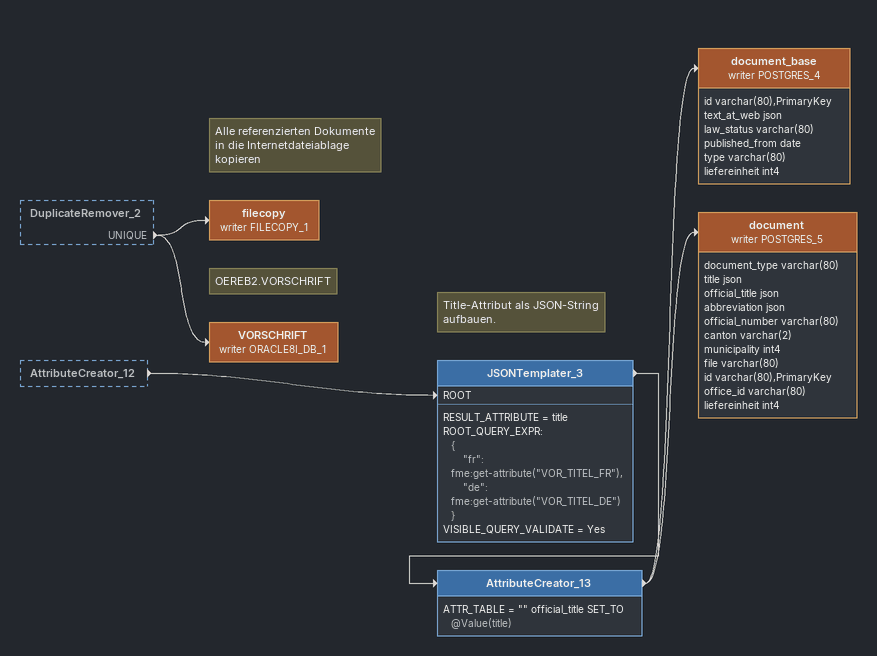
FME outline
DuplicateRemover_2 [outside]
    UNIQUE -> VORSCHRIFT (writer ORACLE8I_DB_1)
    UNIQUE -> filecopy (writer FILECOPY_1)
AttributeCreator_12 [outside]
    -> JSONTemplater_3 [ROOT]
Note: Title-Attribut als JSON-String / aufbauen.
JSONTemplater_3
    RESULT_ATTRIBUTE = title
    ROOT_QUERY_EXPR:
      {
          "fr": fme:get-attribute("VOR_TITEL_FR"),
          "de": fme:get-attribute("VOR_TITEL_DE")
      }
    VISIBLE_QUERY_VALIDATE = Yes
    -> AttributeCreator_13
AttributeCreator_13
    ATTR_TABLE = "" official_title SET_TO @Value(title)
    -> document_base (writer POSTGRES_4)
    -> document (writer POSTGRES_5)
document_base (writer POSTGRES_4)
    attributes: id varchar(80),PrimaryKey, text_at_web json, law_status varchar(80), published_from date, type varchar(80), liefereinheit int4
document (writer POSTGRES_5)
    attributes: document_type varchar(80), title json, official_title json, abbreviation json, official_number varchar(80), canton varchar(2), municipality int4, file varchar(80), id varchar(80),PrimaryKey, office_id varchar(80), liefereinheit int4
Note: Alle referenzierten Dokumente / in die Internetdateiablage / kopieren
filecopy (writer FILECOPY_1)
Note: OEREB2.VORSCHRIFT
VORSCHRIFT (writer ORACLE8I_DB_1)
